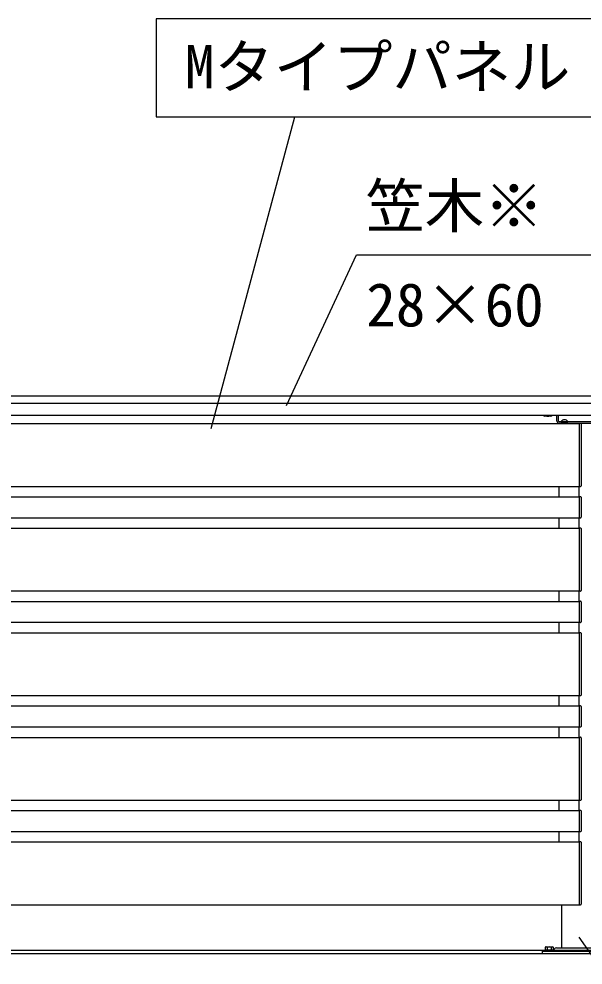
# Model space of a CAD drawing. Units: millimetres, scale not verified. Extents: x -4375 to 4375, y -6498 to 6472.
# Drawn here: x -815 to -7, y 785 to 2142 of the extents above; entities that cross this region are included whole.
import ezdxf
from ezdxf.enums import TextEntityAlignment as Align

# ---------------------------------------------------------------- set-up
doc = ezdxf.new("R2010")
doc.units = ezdxf.units.MM
doc.header["$LTSCALE"] = 30
doc.layers.add('0-2_YKK_A1', color=4, linetype='Continuous')
doc.layers.add('0-3_YKK_D', color=6, linetype='Continuous')
doc.styles.add('ＭＳ ゴシック', font='')
doc.styles.get('ＭＳ ゴシック').set_extended_font_data('MS Gothic')

msp = doc.modelspace()

# ---------------------------------------------------------------- linework, layer by layer
at = {"layer": '0-2_YKK_A1'}
for p, q in [((-1169.73, 1601.6), (1275.77, 1601.6)), ((-1169.73, 1591.1), (1275.77, 1591.1)), ((-1235.23, 1561.6), (-11.73, 1561.6)), ((-1150.23, 1573.6), (1275.9, 1573.6)), ((-63, 1572.75), (-63, 1573.6)), ((-62.23, 1572.3), (-63, 1572.75)), ((-52.23, 1572.3), (-62.23, 1572.3)), ((-60.11, 1572.75), (-60.11, 1573.6)), ((-54.34, 1572.75), (-54.34, 1573.6)), ((-52.23, 1572.3), (-51.45, 1572.75)), ((-51.45, 1572.75), (-51.45, 1573.6)), ((-44.23, 1565.1), (-44.23, 1573.6)), ((-42.23, 1565.1), (-42.23, 1573.6)), ((26.77, 1564.1), (-41.23, 1564.1)), ((-41.23, 1562.1), (26.77, 1562.1)), ((-38.23, 1564.1), (-38.23, 1562.1)), ((-37.98, 1564.61), (-37.98, 1564.1)), ((-37.98, 1564.1), (-28.48, 1564.1)), ((-9.73, 1561.04), (-9.73, 1472.16)), ((-1235.23, 1471.6), (-11.73, 1471.6)), ((-41.23, 1456.6), (-41.23, 1471.6)), ((-12.33, 1456.6), (-12.33, 1471.6)), ((-1235.23, 1456.6), (-11.73, 1456.6)), ((-9.73, 1456.04), (-9.73, 1427.16)), ((-1235.23, 1426.6), (-11.73, 1426.6)), ((-41.23, 1411.6), (-41.23, 1426.6)), ((-12.33, 1411.6), (-12.33, 1426.6)), ((-1235.23, 1411.6), (-11.73, 1411.6)), ((-9.73, 1411.04), (-9.73, 1322.16)), ((-1235.23, 1321.6), (-11.73, 1321.6)), ((-41.23, 1306.6), (-41.23, 1321.6)), ((-12.33, 1306.6), (-12.33, 1321.6)), ((-1235.23, 1306.6), (-11.73, 1306.6)), ((-9.73, 1306.04), (-9.73, 1277.16)), ((-1235.23, 1276.6), (-11.73, 1276.6)), ((-41.23, 1261.6), (-41.23, 1276.6)), ((-12.33, 1261.6), (-12.33, 1276.6)), ((-1235.23, 1261.6), (-11.73, 1261.6)), ((-9.73, 1261.04), (-9.73, 1172.16)), ((-1235.23, 1171.6), (-11.73, 1171.6)), ((-41.23, 1156.6), (-41.23, 1171.6)), ((-12.33, 1156.6), (-12.33, 1171.6)), ((-1235.23, 1156.6), (-11.73, 1156.6)), ((-9.73, 1156.04), (-9.73, 1127.16)), ((-1235.23, 1126.6), (-11.73, 1126.6)), ((-41.23, 1111.6), (-41.23, 1126.6)), ((-12.33, 1111.6), (-12.33, 1126.6)), ((-1235.23, 1111.6), (-11.73, 1111.6)), ((-9.73, 1111.04), (-9.73, 1022.16)), ((-1235.23, 1021.6), (-11.73, 1021.6)), ((-41.23, 1006.6), (-41.23, 1021.6)), ((-12.33, 1006.6), (-12.33, 1021.6)), ((-1235.23, 1006.6), (-11.73, 1006.6)), ((-9.73, 1006.04), (-9.73, 977.16)), ((-1235.23, 976.6), (-11.73, 976.6)), ((-41.23, 961.6), (-41.23, 976.6)), ((-12.33, 961.6), (-12.33, 976.6)), ((-1235.23, 961.6), (-11.73, 961.6)), ((-9.73, 961.04), (-9.73, 872.16)), ((-1235.23, 871.6), (-11.73, 871.6)), ((-37.23, 809.6), (-37.23, 871.6)), ((-1334.23, 806.6), (1314.77, 806.6)), ((-1334.23, 801.6), (1314.77, 801.6)), ((-64.73, 801.6), (-64.73, 804.8)), ((-64.73, 801.6), (-64.73, 804.8)), ((-64.73, 804.8), (50.27, 804.8)), ((-61.73, 805.8), (-48.73, 805.8)), ((-61.73, 804.8), (-61.73, 805.8)), ((-50.13, 804.8), (-61.73, 804.8)), ((-60.23, 811), (-61, 810.55)), ((-61, 810.55), (-61, 807)), ((-61, 807), (-49.45, 807)), ((-60.23, 811), (-50.23, 811)), ((-58.11, 810.55), (-58.11, 807)), ((-52.34, 810.55), (-52.34, 807)), ((-50.23, 811), (-49.45, 810.55)), ((-49.45, 810.55), (-49.45, 807)), ((-48.14, 807.75), (-49.27, 805.8)), ((-48.73, 804.8), (-48.73, 805.8)), ((-44.95, 809.6), (30.5, 809.6)), ((22.77, 804.8), (-37.23, 804.8))]:
    msp.add_line(p, q, dxfattribs=at)
msp.add_lwpolyline([(-2.73, 1561.6), (-38.23, 1561.6), (-38.23, 1562.1), (23.77, 1562.1), (23.77, 1561.6)], close=True, dxfattribs=at)
for points in [[(-37.98, 1564.61), (-28.48, 1564.61), (-28.48, 1564.1)], [(-10.66, 1471.16), (-11.73, 1471.1), (-11.73, 1562.1), (-10.66, 1562.04)], [(-10.66, 1426.16), (-11.73, 1426.1), (-11.73, 1457.1), (-10.66, 1457.04)], [(-10.66, 1321.16), (-11.73, 1321.1), (-11.73, 1412.1), (-10.66, 1412.04)], [(-10.66, 1276.16), (-11.73, 1276.1), (-11.73, 1307.1), (-10.66, 1307.04)], [(-10.66, 1171.16), (-11.73, 1171.1), (-11.73, 1262.1), (-10.66, 1262.04)], [(-10.66, 1126.16), (-11.73, 1126.1), (-11.73, 1157.1), (-10.66, 1157.04)], [(-10.66, 1021.16), (-11.73, 1021.1), (-11.73, 1112.1), (-10.66, 1112.04)], [(-10.66, 976.17), (-11.73, 976.1), (-11.73, 1007.1), (-10.66, 1007.04)], [(-10.66, 871.16), (-11.73, 871.1), (-11.73, 962.1), (-10.66, 962.04)], [(-60.83, 805.8), (-60.83, 807), (-49.63, 807), (-49.63, 805.8)]]:
    msp.add_lwpolyline(points, dxfattribs=at)
for centre, radius, start, end in [((-61.56, 1574.86), 2.56, 235.61708, 304.38292), ((-57.23, 1581.85), 9.55, 252.41276, 287.58724), ((-52.9, 1574.86), 2.56, 235.61708, 304.38292), ((-41.23, 1565.1), 3, 180, 270), ((-41.23, 1565.1), 1, 180, 270), ((-33.23, 1561.33), 5.77, 34.65097, 145.34903), ((-10.73, 1561.04), 1, 0.00001, 86.50001), ((-10.73, 1472.16), 1, 273.50001, 0.00001), ((-10.73, 1456.04), 1, 0.00001, 86.50001), ((-10.73, 1427.16), 1, 273.50001, 0.00001), ((-10.73, 1411.04), 1, 0.00001, 86.50001), ((-10.73, 1322.16), 1, 273.50001, 0.00001), ((-10.73, 1306.04), 1, 0.00001, 86.50001), ((-10.73, 1277.16), 1, 273.50001, 0.00001), ((-10.73, 1261.04), 1, 0.00001, 86.50001), ((-10.73, 1172.16), 1, 273.50001, 0.00001), ((-10.73, 1156.04), 1, 0.00001, 86.50001), ((-10.73, 1127.16), 1, 273.50001, 0.00001), ((-10.73, 1111.04), 1, 0.00001, 86.50001), ((-10.73, 1022.16), 1, 273.50001, 0.00001), ((-10.73, 1006.04), 1, 0.00001, 86.50001), ((-10.73, 977.16), 1, 273.50001, 0.00001), ((-10.73, 961.04), 1, 0.00001, 86.50001), ((-10.73, 872.16), 1, 273.50001, 0.00001), ((-59.56, 808.44), 2.56, 55.61708, 124.38292), ((-55.23, 801.45), 9.55, 72.41276, 107.58724), ((-50.9, 808.44), 2.56, 55.61708, 124.38292), ((-44.94, 805.9), 3.7, 90, 149.99999)]:
    msp.add_arc(centre, radius, start, end, dxfattribs=at)
at = {"layer": '0-3_YKK_D'}
msp.add_line((-539.73, 1554.43), (-419.91, 2001.6), dxfattribs=at)
msp.add_lwpolyline([(-618.59, 2141.97), (-618.59, 2001.6), (219.28, 2001.6), (219.28, 2141.97)], close=True, dxfattribs=at)
for points in [[(-431.91, 1587.68), (-331.32, 1803.4), (55.09, 1803.4)], [(-12.88, 825.21), (231.49, 476.34), (644.17, 476.34)]]:
    msp.add_lwpolyline(points, dxfattribs=at)

# ---------------------------------------------------------------- texts
at = {"layer": '0-3_YKK_D', "style": 'ＭＳ ゴシック'}
for s, p in [('Mタイプパネル', (-577.43, 2023.64)), ('笠木※', (-318.52, 1823.9)), ('28×60', (-317.55, 1682.24))]:
    msp.add_text(s, height=62.32, dxfattribs=at).set_placement(p, align=Align.BOTTOM_LEFT)

doc.saveas('drawing.dxf')
